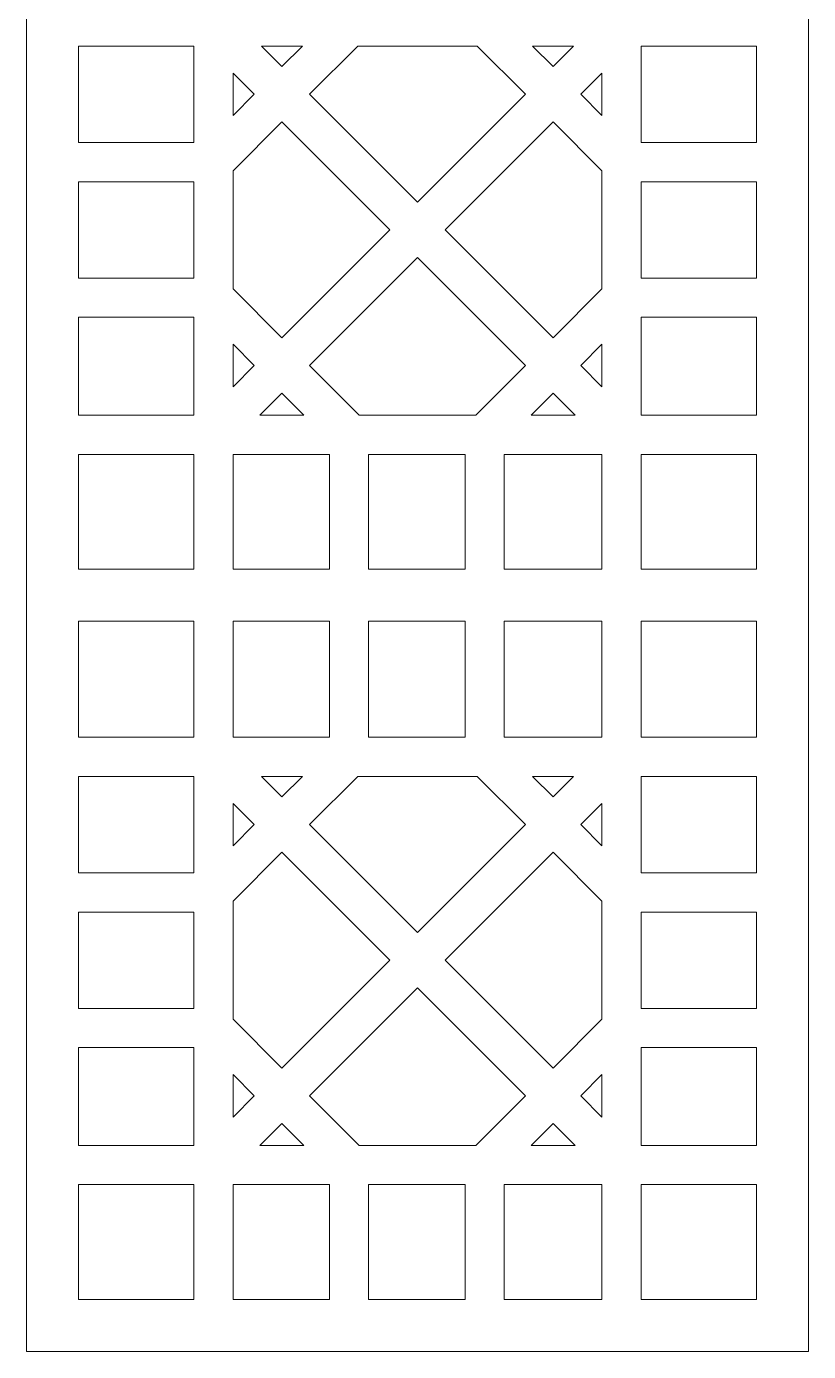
# Model space of a CAD drawing. Header units: centimetres. Extents: x 21 to 27.3, y -9.5 to 9.5.
# Drawn here: x 20.964 to 23.843, y -9.5 to -4.625 of the extents above; entities that cross this region are included whole.
import ezdxf

# ---------------------------------------------------------------- set-up
doc = ezdxf.new("R2010")
doc.units = ezdxf.units.CM
doc.header["$MEASUREMENT"] = 0
doc.layers.add('layer 1', color=7, linetype='Continuous')

msp = doc.modelspace()

# ---------------------------------------------------------------- linework, layer by layer
at = {"layer": 'layer 1', "color": 7, "lineweight": 9}
for points, knots in [([(20.96397, 9.5), (20.96397, 9.5), (20.96397, 9.5), (20.96397, 9.5), (20.96397, 9.5), (20.96397, 9.5), (23.84276, 9.5), (23.84276, 9.5), (23.84276, 9.5), (23.84276, 9.5), (23.84276, 6.81313), (23.84276, 6.81313), (23.84276, 6.81313), (23.84276, 6.81313), (23.84276, 6.62121), (23.84276, 6.62121), (23.84276, 6.62121), (23.84276, 6.62121), (23.84276, 4.12626), (23.84276, 4.12626), (23.84276, 4.12626), (23.84276, 4.12626), (23.84276, 3.93434), (23.84276, 3.93434), (23.84276, 3.93434), (23.84276, 3.93434), (23.84276, 1.43939), (23.84276, 1.43939), (23.84276, 1.43939), (23.84276, 1.43939), (23.84276, 1.24747), (23.84276, 1.24747), (23.84276, 1.24747), (23.84276, 1.24747), (23.84276, -1.24747), (23.84276, -1.24747), (23.84276, -1.24747), (23.84276, -1.24747), (23.84276, -1.4394), (23.84276, -1.4394), (23.84276, -1.4394), (23.84276, -1.4394), (23.84276, -3.93433), (23.84276, -3.93433), (23.84276, -3.93433), (23.84276, -3.93433), (23.84276, -4.12627), (23.84276, -4.12627), (23.84276, -4.12627), (23.84276, -4.12627), (23.84276, -6.62121), (23.84276, -6.62121), (23.84276, -6.62121), (23.84276, -6.62121), (23.84276, -6.81312), (23.84276, -6.81312), (23.84276, -6.81312), (23.84276, -6.81312), (23.84276, -9.5), (23.84276, -9.5), (23.84276, -9.5), (23.84276, -9.5), (20.96397, -9.5), (20.96397, -9.5), (20.96397, -9.5), (20.96397, -9.5), (20.96397, -6.81312), (20.96397, -6.81312), (20.96397, -6.81312), (20.96397, -6.81312), (20.96397, -6.62121), (20.96397, -6.62121), (20.96397, -6.62121), (20.96397, -6.62121), (20.96397, -4.12627), (20.96397, -4.12627), (20.96397, -4.12627), (20.96397, -4.12627), (20.96397, -3.93433), (20.96397, -3.93433), (20.96397, -3.93433), (20.96397, -3.93433), (20.96397, -1.4394), (20.96397, -1.4394), (20.96397, -1.4394), (20.96397, -1.4394), (20.96397, -1.24747), (20.96397, -1.24747), (20.96397, -1.24747), (20.96397, -1.24747), (20.96397, 1.24747), (20.96397, 1.24747), (20.96397, 1.24747), (20.96397, 1.24747), (20.96397, 1.43939), (20.96397, 1.43939), (20.96397, 1.43939), (20.96397, 1.43939), (20.96397, 3.93434), (20.96397, 3.93434), (20.96397, 3.93434), (20.96397, 3.93434), (20.96397, 4.12626), (20.96397, 4.12626), (20.96397, 4.12626), (20.96397, 4.12626), (20.96397, 6.62121), (20.96397, 6.62121), (20.96397, 6.62121), (20.96397, 6.62121), (20.96397, 6.81313), (20.96397, 6.81313), (20.96397, 6.81313), (20.96397, 6.81313), (20.96397, 9.5), (20.96397, 9.5)], [0, 0, 0, 0, 0.0333333, 0.0333333, 0.0333333, 0.0333333, 0.0666667, 0.0666667, 0.0666667, 0.0666667, 0.1, 0.1, 0.1, 0.1, 0.1333333, 0.1333333, 0.1333333, 0.1333333, 0.1666667, 0.1666667, 0.1666667, 0.1666667, 0.2, 0.2, 0.2, 0.2, 0.2333333, 0.2333333, 0.2333333, 0.2333333, 0.2666667, 0.2666667, 0.2666667, 0.2666667, 0.3, 0.3, 0.3, 0.3, 0.3333333, 0.3333333, 0.3333333, 0.3333333, 0.3666667, 0.3666667, 0.3666667, 0.3666667, 0.4, 0.4, 0.4, 0.4, 0.4333333, 0.4333333, 0.4333333, 0.4333333, 0.4666667, 0.4666667, 0.4666667, 0.4666667, 0.5, 0.5, 0.5, 0.5, 0.5333333, 0.5333333, 0.5333333, 0.5333333, 0.5666667, 0.5666667, 0.5666667, 0.5666667, 0.6, 0.6, 0.6, 0.6, 0.6333333, 0.6333333, 0.6333333, 0.6333333, 0.6666667, 0.6666667, 0.6666667, 0.6666667, 0.7, 0.7, 0.7, 0.7, 0.7333333, 0.7333333, 0.7333333, 0.7333333, 0.7666667, 0.7666667, 0.7666667, 0.7666667, 0.8, 0.8, 0.8, 0.8, 0.8333333, 0.8333333, 0.8333333, 0.8333333, 0.8666667, 0.8666667, 0.8666667, 0.8666667, 0.9, 0.9, 0.9, 0.9, 0.9333333, 0.9333333, 0.9333333, 0.9333333, 1, 1, 1, 1]), ([(21.15589, -5.05226), (21.15589, -5.05226), (21.15589, -5.05226), (21.15589, -5.05226), (21.15589, -5.05226), (21.15589, -5.05226), (21.58033, -5.05226), (21.58033, -5.05226), (21.58033, -5.05226), (21.58033, -5.05226), (21.58033, -4.69722), (21.58033, -4.69722), (21.58033, -4.69722), (21.58033, -4.69722), (21.15589, -4.69722), (21.15589, -4.69722), (21.15589, -4.69722), (21.15589, -4.69722), (21.15589, -5.05226), (21.15589, -5.05226)], [0, 0, 0, 0, 0.1666667, 0.1666667, 0.1666667, 0.1666667, 0.3333333, 0.3333333, 0.3333333, 0.3333333, 0.5, 0.5, 0.5, 0.5, 0.6666667, 0.6666667, 0.6666667, 0.6666667, 1, 1, 1, 1]), ([(21.82864, -4.69722), (21.82864, -4.69722), (21.82864, -4.69722), (21.82864, -4.69722), (21.82864, -4.69722), (21.82864, -4.69722), (21.90439, -4.77297), (21.90439, -4.77297), (21.90439, -4.77297), (21.90439, -4.77297), (21.98011, -4.69722), (21.98011, -4.69722), (21.98011, -4.69722), (21.98011, -4.69722), (21.82864, -4.69722), (21.82864, -4.69722)], [0, 0, 0, 0, 0.2, 0.2, 0.2, 0.2, 0.4, 0.4, 0.4, 0.4, 0.6, 0.6, 0.6, 0.6, 1, 1, 1, 1]), ([(22.00615, -4.87475), (22.00615, -4.87475), (22.00615, -4.87475), (22.00615, -4.87475), (22.00615, -4.87475), (22.00615, -4.87475), (22.40338, -5.27196), (22.40338, -5.27196), (22.40338, -5.27196), (22.40338, -5.27196), (22.80058, -4.87475), (22.80058, -4.87475), (22.80058, -4.87475), (22.80058, -4.87475), (22.62304, -4.69722), (22.62304, -4.69722), (22.62304, -4.69722), (22.62304, -4.69722), (22.57833, -4.69722), (22.57833, -4.69722), (22.57833, -4.69722), (22.57833, -4.69722), (22.22326, -4.69722), (22.22326, -4.69722), (22.22326, -4.69722), (22.22326, -4.69722), (22.18368, -4.69722), (22.18368, -4.69722), (22.18368, -4.69722), (22.18368, -4.69722), (22.00615, -4.87475), (22.00615, -4.87475)], [0, 0, 0, 0, 0.1111111, 0.1111111, 0.1111111, 0.1111111, 0.2222222, 0.2222222, 0.2222222, 0.2222222, 0.3333333, 0.3333333, 0.3333333, 0.3333333, 0.4444444, 0.4444444, 0.4444444, 0.4444444, 0.5555556, 0.5555556, 0.5555556, 0.5555556, 0.6666667, 0.6666667, 0.6666667, 0.6666667, 0.7777778, 0.7777778, 0.7777778, 0.7777778, 1, 1, 1, 1]), ([(22.97809, -4.69722), (22.97809, -4.69722), (22.97809, -4.69722), (22.97809, -4.69722), (22.97809, -4.69722), (22.97809, -4.69722), (22.90236, -4.77297), (22.90236, -4.77297), (22.90236, -4.77297), (22.90236, -4.77297), (22.82661, -4.69722), (22.82661, -4.69722), (22.82661, -4.69722), (22.82661, -4.69722), (22.97809, -4.69722), (22.97809, -4.69722)], [0, 0, 0, 0, 0.2, 0.2, 0.2, 0.2, 0.4, 0.4, 0.4, 0.4, 0.6, 0.6, 0.6, 0.6, 1, 1, 1, 1]), ([(23.65085, -4.69722), (23.65085, -4.69722), (23.65085, -4.69722), (23.65085, -4.69722), (23.65085, -4.69722), (23.65085, -4.69722), (23.22639, -4.69722), (23.22639, -4.69722), (23.22639, -4.69722), (23.22639, -4.69722), (23.22639, -5.05226), (23.22639, -5.05226), (23.22639, -5.05226), (23.22639, -5.05226), (23.65085, -5.05226), (23.65085, -5.05226), (23.65085, -5.05226), (23.65085, -5.05226), (23.65085, -4.69722), (23.65085, -4.69722)], [0, 0, 0, 0, 0.1666667, 0.1666667, 0.1666667, 0.1666667, 0.3333333, 0.3333333, 0.3333333, 0.3333333, 0.5, 0.5, 0.5, 0.5, 0.6666667, 0.6666667, 0.6666667, 0.6666667, 1, 1, 1, 1]), ([(21.80261, -4.87475), (21.80261, -4.87475), (21.80261, -4.87475), (21.80261, -4.87475), (21.80261, -4.87475), (21.80261, -4.87475), (21.72428, -4.79643), (21.72428, -4.79643), (21.72428, -4.79643), (21.72428, -4.79643), (21.72428, -4.95306), (21.72428, -4.95306), (21.72428, -4.95306), (21.72428, -4.95306), (21.80261, -4.87475), (21.80261, -4.87475)], [0, 0, 0, 0, 0.2, 0.2, 0.2, 0.2, 0.4, 0.4, 0.4, 0.4, 0.6, 0.6, 0.6, 0.6, 1, 1, 1, 1]), ([(23.00412, -4.87475), (23.00412, -4.87475), (23.00412, -4.87475), (23.00412, -4.87475), (23.00412, -4.87475), (23.00412, -4.87475), (23.08245, -4.79645), (23.08245, -4.79645), (23.08245, -4.79645), (23.08245, -4.79645), (23.08245, -4.95306), (23.08245, -4.95306), (23.08245, -4.95306), (23.08245, -4.95306), (23.00412, -4.87475), (23.00412, -4.87475)], [0, 0, 0, 0, 0.2, 0.2, 0.2, 0.2, 0.4, 0.4, 0.4, 0.4, 0.6, 0.6, 0.6, 0.6, 1, 1, 1, 1]), ([(22.3016, -5.37374), (22.3016, -5.37374), (22.3016, -5.37374), (22.3016, -5.37374), (22.3016, -5.37374), (22.3016, -5.37374), (21.90439, -4.97654), (21.90439, -4.97654), (21.90439, -4.97654), (21.90439, -4.97654), (21.72428, -5.15663), (21.72428, -5.15663), (21.72428, -5.15663), (21.72428, -5.15663), (21.72428, -5.19621), (21.72428, -5.19621), (21.72428, -5.19621), (21.72428, -5.19621), (21.72428, -5.55125), (21.72428, -5.55125), (21.72428, -5.55125), (21.72428, -5.55125), (21.72428, -5.59085), (21.72428, -5.59085), (21.72428, -5.59085), (21.72428, -5.59085), (21.90439, -5.77094), (21.90439, -5.77094), (21.90439, -5.77094), (21.90439, -5.77094), (22.3016, -5.37374), (22.3016, -5.37374)], [0, 0, 0, 0, 0.1111111, 0.1111111, 0.1111111, 0.1111111, 0.2222222, 0.2222222, 0.2222222, 0.2222222, 0.3333333, 0.3333333, 0.3333333, 0.3333333, 0.4444444, 0.4444444, 0.4444444, 0.4444444, 0.5555556, 0.5555556, 0.5555556, 0.5555556, 0.6666667, 0.6666667, 0.6666667, 0.6666667, 0.7777778, 0.7777778, 0.7777778, 0.7777778, 1, 1, 1, 1]), ([(22.50514, -5.37374), (22.50514, -5.37374), (22.50514, -5.37374), (22.50514, -5.37374), (22.50514, -5.37374), (22.50514, -5.37374), (22.90236, -5.77094), (22.90236, -5.77094), (22.90236, -5.77094), (22.90236, -5.77094), (23.08245, -5.59085), (23.08245, -5.59085), (23.08245, -5.59085), (23.08245, -5.59085), (23.08245, -5.55125), (23.08245, -5.55125), (23.08245, -5.55125), (23.08245, -5.55125), (23.08245, -5.19621), (23.08245, -5.19621), (23.08245, -5.19621), (23.08245, -5.19621), (23.08245, -5.15663), (23.08245, -5.15663), (23.08245, -5.15663), (23.08245, -5.15663), (22.90236, -4.97654), (22.90236, -4.97654), (22.90236, -4.97654), (22.90236, -4.97654), (22.50514, -5.37374), (22.50514, -5.37374)], [0, 0, 0, 0, 0.1111111, 0.1111111, 0.1111111, 0.1111111, 0.2222222, 0.2222222, 0.2222222, 0.2222222, 0.3333333, 0.3333333, 0.3333333, 0.3333333, 0.4444444, 0.4444444, 0.4444444, 0.4444444, 0.5555556, 0.5555556, 0.5555556, 0.5555556, 0.6666667, 0.6666667, 0.6666667, 0.6666667, 0.7777778, 0.7777778, 0.7777778, 0.7777778, 1, 1, 1, 1]), ([(21.15589, -5.55125), (21.15589, -5.55125), (21.15589, -5.55125), (21.15589, -5.55125), (21.15589, -5.55125), (21.15589, -5.55125), (21.58033, -5.55125), (21.58033, -5.55125), (21.58033, -5.55125), (21.58033, -5.55125), (21.58033, -5.19621), (21.58033, -5.19621), (21.58033, -5.19621), (21.58033, -5.19621), (21.15589, -5.19621), (21.15589, -5.19621), (21.15589, -5.19621), (21.15589, -5.19621), (21.15589, -5.55125), (21.15589, -5.55125)], [0, 0, 0, 0, 0.1666667, 0.1666667, 0.1666667, 0.1666667, 0.3333333, 0.3333333, 0.3333333, 0.3333333, 0.5, 0.5, 0.5, 0.5, 0.6666667, 0.6666667, 0.6666667, 0.6666667, 1, 1, 1, 1]), ([(23.65085, -5.19621), (23.65085, -5.19621), (23.65085, -5.19621), (23.65085, -5.19621), (23.65085, -5.19621), (23.65085, -5.19621), (23.22639, -5.19621), (23.22639, -5.19621), (23.22639, -5.19621), (23.22639, -5.19621), (23.22639, -5.55125), (23.22639, -5.55125), (23.22639, -5.55125), (23.22639, -5.55125), (23.65085, -5.55125), (23.65085, -5.55125), (23.65085, -5.55125), (23.65085, -5.55125), (23.65085, -5.19621), (23.65085, -5.19621)], [0, 0, 0, 0, 0.1666667, 0.1666667, 0.1666667, 0.1666667, 0.3333333, 0.3333333, 0.3333333, 0.3333333, 0.5, 0.5, 0.5, 0.5, 0.6666667, 0.6666667, 0.6666667, 0.6666667, 1, 1, 1, 1]), ([(22.80058, -5.87272), (22.80058, -5.87272), (22.80058, -5.87272), (22.80058, -5.87272), (22.80058, -5.87272), (22.80058, -5.87272), (22.40338, -5.47553), (22.40338, -5.47553), (22.40338, -5.47553), (22.40338, -5.47553), (22.00615, -5.87272), (22.00615, -5.87272), (22.00615, -5.87272), (22.00615, -5.87272), (22.18882, -6.05539), (22.18882, -6.05539), (22.18882, -6.05539), (22.18882, -6.05539), (22.22326, -6.05539), (22.22326, -6.05539), (22.22326, -6.05539), (22.22326, -6.05539), (22.57833, -6.05539), (22.57833, -6.05539), (22.57833, -6.05539), (22.57833, -6.05539), (22.61791, -6.05539), (22.61791, -6.05539), (22.61791, -6.05539), (22.61791, -6.05539), (22.80058, -5.87272), (22.80058, -5.87272)], [0, 0, 0, 0, 0.1111111, 0.1111111, 0.1111111, 0.1111111, 0.2222222, 0.2222222, 0.2222222, 0.2222222, 0.3333333, 0.3333333, 0.3333333, 0.3333333, 0.4444444, 0.4444444, 0.4444444, 0.4444444, 0.5555556, 0.5555556, 0.5555556, 0.5555556, 0.6666667, 0.6666667, 0.6666667, 0.6666667, 0.7777778, 0.7777778, 0.7777778, 0.7777778, 1, 1, 1, 1]), ([(21.15589, -6.05539), (21.15589, -6.05539), (21.15589, -6.05539), (21.15589, -6.05539), (21.15589, -6.05539), (21.15589, -6.05539), (21.58033, -6.05539), (21.58033, -6.05539), (21.58033, -6.05539), (21.58033, -6.05539), (21.58033, -5.69519), (21.58033, -5.69519), (21.58033, -5.69519), (21.58033, -5.69519), (21.15589, -5.69519), (21.15589, -5.69519), (21.15589, -5.69519), (21.15589, -5.69519), (21.15589, -6.05539), (21.15589, -6.05539)], [0, 0, 0, 0, 0.1666667, 0.1666667, 0.1666667, 0.1666667, 0.3333333, 0.3333333, 0.3333333, 0.3333333, 0.5, 0.5, 0.5, 0.5, 0.6666667, 0.6666667, 0.6666667, 0.6666667, 1, 1, 1, 1]), ([(23.65085, -5.69519), (23.65085, -5.69519), (23.65085, -5.69519), (23.65085, -5.69519), (23.65085, -5.69519), (23.65085, -5.69519), (23.22639, -5.69519), (23.22639, -5.69519), (23.22639, -5.69519), (23.22639, -5.69519), (23.22639, -6.05539), (23.22639, -6.05539), (23.22639, -6.05539), (23.22639, -6.05539), (23.65085, -6.05539), (23.65085, -6.05539), (23.65085, -6.05539), (23.65085, -6.05539), (23.65085, -5.69519), (23.65085, -5.69519)], [0, 0, 0, 0, 0.1666667, 0.1666667, 0.1666667, 0.1666667, 0.3333333, 0.3333333, 0.3333333, 0.3333333, 0.5, 0.5, 0.5, 0.5, 0.6666667, 0.6666667, 0.6666667, 0.6666667, 1, 1, 1, 1]), ([(21.80261, -5.87272), (21.80261, -5.87272), (21.80261, -5.87272), (21.80261, -5.87272), (21.80261, -5.87272), (21.80261, -5.87272), (21.72428, -5.95103), (21.72428, -5.95103), (21.72428, -5.95103), (21.72428, -5.95103), (21.72428, -5.79443), (21.72428, -5.79443), (21.72428, -5.79443), (21.72428, -5.79443), (21.80261, -5.87272), (21.80261, -5.87272)], [0, 0, 0, 0, 0.2, 0.2, 0.2, 0.2, 0.4, 0.4, 0.4, 0.4, 0.6, 0.6, 0.6, 0.6, 1, 1, 1, 1]), ([(23.00412, -5.87272), (23.00412, -5.87272), (23.00412, -5.87272), (23.00412, -5.87272), (23.00412, -5.87272), (23.00412, -5.87272), (23.08245, -5.95103), (23.08245, -5.95103), (23.08245, -5.95103), (23.08245, -5.95103), (23.08245, -5.79443), (23.08245, -5.79443), (23.08245, -5.79443), (23.08245, -5.79443), (23.00412, -5.87272), (23.00412, -5.87272)], [0, 0, 0, 0, 0.2, 0.2, 0.2, 0.2, 0.4, 0.4, 0.4, 0.4, 0.6, 0.6, 0.6, 0.6, 1, 1, 1, 1]), ([(21.82351, -6.05539), (21.82351, -6.05539), (21.82351, -6.05539), (21.82351, -6.05539), (21.82351, -6.05539), (21.82351, -6.05539), (21.90439, -5.97451), (21.90439, -5.97451), (21.90439, -5.97451), (21.90439, -5.97451), (21.98525, -6.05539), (21.98525, -6.05539), (21.98525, -6.05539), (21.98525, -6.05539), (21.82351, -6.05539), (21.82351, -6.05539)], [0, 0, 0, 0, 0.2, 0.2, 0.2, 0.2, 0.4, 0.4, 0.4, 0.4, 0.6, 0.6, 0.6, 0.6, 1, 1, 1, 1]), ([(22.98324, -6.05539), (22.98324, -6.05539), (22.98324, -6.05539), (22.98324, -6.05539), (22.98324, -6.05539), (22.98324, -6.05539), (22.90236, -5.97451), (22.90236, -5.97451), (22.90236, -5.97451), (22.90236, -5.97451), (22.82148, -6.05539), (22.82148, -6.05539), (22.82148, -6.05539), (22.82148, -6.05539), (22.98324, -6.05539), (22.98324, -6.05539)], [0, 0, 0, 0, 0.2, 0.2, 0.2, 0.2, 0.4, 0.4, 0.4, 0.4, 0.6, 0.6, 0.6, 0.6, 1, 1, 1, 1]), ([(21.15589, -6.62121), (21.15589, -6.62121), (21.58033, -6.62121), (21.58033, -6.62121), (21.58033, -6.62121), (21.58033, -6.62121), (21.58033, -6.19934), (21.58033, -6.19934), (21.58033, -6.19934), (21.58033, -6.19934), (21.15589, -6.19934), (21.15589, -6.19934), (21.15589, -6.19934), (21.15589, -6.19934), (21.15589, -6.62121), (21.15589, -6.62121)], [0, 0, 0, 0, 0.2, 0.2, 0.2, 0.2, 0.4, 0.4, 0.4, 0.4, 0.6, 0.6, 0.6, 0.6, 1, 1, 1, 1]), ([(21.72428, -6.62121), (21.72428, -6.62121), (21.72428, -6.62121), (21.72428, -6.62121), (21.72428, -6.62121), (21.72428, -6.62121), (22.07935, -6.62121), (22.07935, -6.62121), (22.07935, -6.62121), (22.07935, -6.62121), (22.07935, -6.19934), (22.07935, -6.19934), (22.07935, -6.19934), (22.07935, -6.19934), (21.72428, -6.19934), (21.72428, -6.19934), (21.72428, -6.19934), (21.72428, -6.19934), (21.72428, -6.62121), (21.72428, -6.62121)], [0, 0, 0, 0, 0.1666667, 0.1666667, 0.1666667, 0.1666667, 0.3333333, 0.3333333, 0.3333333, 0.3333333, 0.5, 0.5, 0.5, 0.5, 0.6666667, 0.6666667, 0.6666667, 0.6666667, 1, 1, 1, 1]), ([(22.22326, -6.62121), (22.22326, -6.62121), (22.22326, -6.62121), (22.22326, -6.62121), (22.22326, -6.62121), (22.22326, -6.62121), (22.57833, -6.62121), (22.57833, -6.62121), (22.57833, -6.62121), (22.57833, -6.62121), (22.57833, -6.19934), (22.57833, -6.19934), (22.57833, -6.19934), (22.57833, -6.19934), (22.22326, -6.19934), (22.22326, -6.19934), (22.22326, -6.19934), (22.22326, -6.19934), (22.22326, -6.62121), (22.22326, -6.62121)], [0, 0, 0, 0, 0.1666667, 0.1666667, 0.1666667, 0.1666667, 0.3333333, 0.3333333, 0.3333333, 0.3333333, 0.5, 0.5, 0.5, 0.5, 0.6666667, 0.6666667, 0.6666667, 0.6666667, 1, 1, 1, 1]), ([(22.72225, -6.62121), (22.72225, -6.62121), (22.72225, -6.62121), (22.72225, -6.62121), (22.72225, -6.62121), (22.72225, -6.62121), (23.08245, -6.62121), (23.08245, -6.62121), (23.08245, -6.62121), (23.08245, -6.62121), (23.08245, -6.19934), (23.08245, -6.19934), (23.08245, -6.19934), (23.08245, -6.19934), (22.72225, -6.19934), (22.72225, -6.19934), (22.72225, -6.19934), (22.72225, -6.19934), (22.72225, -6.62121), (22.72225, -6.62121)], [0, 0, 0, 0, 0.1666667, 0.1666667, 0.1666667, 0.1666667, 0.3333333, 0.3333333, 0.3333333, 0.3333333, 0.5, 0.5, 0.5, 0.5, 0.6666667, 0.6666667, 0.6666667, 0.6666667, 1, 1, 1, 1]), ([(23.22639, -6.62121), (23.22639, -6.62121), (23.22639, -6.62121), (23.22639, -6.62121), (23.22639, -6.62121), (23.22639, -6.62121), (23.65085, -6.62121), (23.65085, -6.62121), (23.65085, -6.62121), (23.65085, -6.62121), (23.65085, -6.19934), (23.65085, -6.19934), (23.65085, -6.19934), (23.65085, -6.19934), (23.22639, -6.19934), (23.22639, -6.19934), (23.22639, -6.19934), (23.22639, -6.19934), (23.22639, -6.62121), (23.22639, -6.62121)], [0, 0, 0, 0, 0.1666667, 0.1666667, 0.1666667, 0.1666667, 0.3333333, 0.3333333, 0.3333333, 0.3333333, 0.5, 0.5, 0.5, 0.5, 0.6666667, 0.6666667, 0.6666667, 0.6666667, 1, 1, 1, 1]), ([(21.58033, -6.81312), (21.58033, -6.81312), (21.58033, -6.81312), (21.58033, -6.81312), (21.58033, -6.81312), (21.58033, -6.81312), (21.15589, -6.81312), (21.15589, -6.81312), (21.15589, -6.81312), (21.15589, -6.81312), (21.15589, -7.24015), (21.15589, -7.24015), (21.15589, -7.24015), (21.15589, -7.24015), (21.58033, -7.24015), (21.58033, -7.24015), (21.58033, -7.24015), (21.58033, -7.24015), (21.58033, -6.81312), (21.58033, -6.81312)], [0, 0, 0, 0, 0.1666667, 0.1666667, 0.1666667, 0.1666667, 0.3333333, 0.3333333, 0.3333333, 0.3333333, 0.5, 0.5, 0.5, 0.5, 0.6666667, 0.6666667, 0.6666667, 0.6666667, 1, 1, 1, 1]), ([(22.07935, -6.81312), (22.07935, -6.81312), (22.07935, -6.81312), (22.07935, -6.81312), (22.07935, -6.81312), (22.07935, -6.81312), (21.72428, -6.81312), (21.72428, -6.81312), (21.72428, -6.81312), (21.72428, -6.81312), (21.72428, -7.24015), (21.72428, -7.24015), (21.72428, -7.24015), (21.72428, -7.24015), (22.07935, -7.24015), (22.07935, -7.24015), (22.07935, -7.24015), (22.07935, -7.24015), (22.07935, -6.81312), (22.07935, -6.81312)], [0, 0, 0, 0, 0.1666667, 0.1666667, 0.1666667, 0.1666667, 0.3333333, 0.3333333, 0.3333333, 0.3333333, 0.5, 0.5, 0.5, 0.5, 0.6666667, 0.6666667, 0.6666667, 0.6666667, 1, 1, 1, 1]), ([(22.57833, -6.81312), (22.57833, -6.81312), (22.57833, -6.81312), (22.57833, -6.81312), (22.57833, -6.81312), (22.57833, -6.81312), (22.22326, -6.81312), (22.22326, -6.81312), (22.22326, -6.81312), (22.22326, -6.81312), (22.22326, -7.24015), (22.22326, -7.24015), (22.22326, -7.24015), (22.22326, -7.24015), (22.57833, -7.24015), (22.57833, -7.24015), (22.57833, -7.24015), (22.57833, -7.24015), (22.57833, -6.81312), (22.57833, -6.81312)], [0, 0, 0, 0, 0.1666667, 0.1666667, 0.1666667, 0.1666667, 0.3333333, 0.3333333, 0.3333333, 0.3333333, 0.5, 0.5, 0.5, 0.5, 0.6666667, 0.6666667, 0.6666667, 0.6666667, 1, 1, 1, 1]), ([(23.08245, -6.81312), (23.08245, -6.81312), (23.08245, -6.81312), (23.08245, -6.81312), (23.08245, -6.81312), (23.08245, -6.81312), (22.72225, -6.81312), (22.72225, -6.81312), (22.72225, -6.81312), (22.72225, -6.81312), (22.72225, -7.24015), (22.72225, -7.24015), (22.72225, -7.24015), (22.72225, -7.24015), (23.08245, -7.24015), (23.08245, -7.24015), (23.08245, -7.24015), (23.08245, -7.24015), (23.08245, -6.81312), (23.08245, -6.81312)], [0, 0, 0, 0, 0.1666667, 0.1666667, 0.1666667, 0.1666667, 0.3333333, 0.3333333, 0.3333333, 0.3333333, 0.5, 0.5, 0.5, 0.5, 0.6666667, 0.6666667, 0.6666667, 0.6666667, 1, 1, 1, 1]), ([(23.65085, -6.81312), (23.65085, -6.81312), (23.65085, -6.81312), (23.65085, -6.81312), (23.65085, -6.81312), (23.65085, -6.81312), (23.22639, -6.81312), (23.22639, -6.81312), (23.22639, -6.81312), (23.22639, -6.81312), (23.22639, -7.24015), (23.22639, -7.24015), (23.22639, -7.24015), (23.22639, -7.24015), (23.65085, -7.24015), (23.65085, -7.24015), (23.65085, -7.24015), (23.65085, -7.24015), (23.65085, -6.81312), (23.65085, -6.81312)], [0, 0, 0, 0, 0.1666667, 0.1666667, 0.1666667, 0.1666667, 0.3333333, 0.3333333, 0.3333333, 0.3333333, 0.5, 0.5, 0.5, 0.5, 0.6666667, 0.6666667, 0.6666667, 0.6666667, 1, 1, 1, 1]), ([(21.15589, -7.73914), (21.15589, -7.73914), (21.15589, -7.73914), (21.15589, -7.73914), (21.15589, -7.73914), (21.15589, -7.73914), (21.58033, -7.73914), (21.58033, -7.73914), (21.58033, -7.73914), (21.58033, -7.73914), (21.58033, -7.38409), (21.58033, -7.38409), (21.58033, -7.38409), (21.58033, -7.38409), (21.15589, -7.38409), (21.15589, -7.38409), (21.15589, -7.38409), (21.15589, -7.38409), (21.15589, -7.73914), (21.15589, -7.73914)], [0, 0, 0, 0, 0.1666667, 0.1666667, 0.1666667, 0.1666667, 0.3333333, 0.3333333, 0.3333333, 0.3333333, 0.5, 0.5, 0.5, 0.5, 0.6666667, 0.6666667, 0.6666667, 0.6666667, 1, 1, 1, 1]), ([(21.82864, -7.38409), (21.82864, -7.38409), (21.82864, -7.38409), (21.82864, -7.38409), (21.82864, -7.38409), (21.82864, -7.38409), (21.90439, -7.45984), (21.90439, -7.45984), (21.90439, -7.45984), (21.90439, -7.45984), (21.98011, -7.38409), (21.98011, -7.38409), (21.98011, -7.38409), (21.98011, -7.38409), (21.82864, -7.38409), (21.82864, -7.38409)], [0, 0, 0, 0, 0.2, 0.2, 0.2, 0.2, 0.4, 0.4, 0.4, 0.4, 0.6, 0.6, 0.6, 0.6, 1, 1, 1, 1]), ([(22.00615, -7.5616), (22.00615, -7.5616), (22.00615, -7.5616), (22.00615, -7.5616), (22.00615, -7.5616), (22.00615, -7.5616), (22.40338, -7.95883), (22.40338, -7.95883), (22.40338, -7.95883), (22.40338, -7.95883), (22.80058, -7.5616), (22.80058, -7.5616), (22.80058, -7.5616), (22.80058, -7.5616), (22.62304, -7.38409), (22.62304, -7.38409), (22.62304, -7.38409), (22.62304, -7.38409), (22.57833, -7.38409), (22.57833, -7.38409), (22.57833, -7.38409), (22.57833, -7.38409), (22.22326, -7.38409), (22.22326, -7.38409), (22.22326, -7.38409), (22.22326, -7.38409), (22.18368, -7.38409), (22.18368, -7.38409), (22.18368, -7.38409), (22.18368, -7.38409), (22.00615, -7.5616), (22.00615, -7.5616)], [0, 0, 0, 0, 0.1111111, 0.1111111, 0.1111111, 0.1111111, 0.2222222, 0.2222222, 0.2222222, 0.2222222, 0.3333333, 0.3333333, 0.3333333, 0.3333333, 0.4444444, 0.4444444, 0.4444444, 0.4444444, 0.5555556, 0.5555556, 0.5555556, 0.5555556, 0.6666667, 0.6666667, 0.6666667, 0.6666667, 0.7777778, 0.7777778, 0.7777778, 0.7777778, 1, 1, 1, 1]), ([(22.97809, -7.38409), (22.97809, -7.38409), (22.97809, -7.38409), (22.97809, -7.38409), (22.97809, -7.38409), (22.97809, -7.38409), (22.90236, -7.45984), (22.90236, -7.45984), (22.90236, -7.45984), (22.90236, -7.45984), (22.82661, -7.38409), (22.82661, -7.38409), (22.82661, -7.38409), (22.82661, -7.38409), (22.97809, -7.38409), (22.97809, -7.38409)], [0, 0, 0, 0, 0.2, 0.2, 0.2, 0.2, 0.4, 0.4, 0.4, 0.4, 0.6, 0.6, 0.6, 0.6, 1, 1, 1, 1]), ([(23.65085, -7.38409), (23.65085, -7.38409), (23.65085, -7.38409), (23.65085, -7.38409), (23.65085, -7.38409), (23.65085, -7.38409), (23.22639, -7.38409), (23.22639, -7.38409), (23.22639, -7.38409), (23.22639, -7.38409), (23.22639, -7.73914), (23.22639, -7.73914), (23.22639, -7.73914), (23.22639, -7.73914), (23.65085, -7.73914), (23.65085, -7.73914), (23.65085, -7.73914), (23.65085, -7.73914), (23.65085, -7.38409), (23.65085, -7.38409)], [0, 0, 0, 0, 0.1666667, 0.1666667, 0.1666667, 0.1666667, 0.3333333, 0.3333333, 0.3333333, 0.3333333, 0.5, 0.5, 0.5, 0.5, 0.6666667, 0.6666667, 0.6666667, 0.6666667, 1, 1, 1, 1]), ([(21.80261, -7.5616), (21.80261, -7.5616), (21.80261, -7.5616), (21.80261, -7.5616), (21.80261, -7.5616), (21.80261, -7.5616), (21.72428, -7.4833), (21.72428, -7.4833), (21.72428, -7.4833), (21.72428, -7.4833), (21.72428, -7.63993), (21.72428, -7.63993), (21.72428, -7.63993), (21.72428, -7.63993), (21.80261, -7.5616), (21.80261, -7.5616)], [0, 0, 0, 0, 0.2, 0.2, 0.2, 0.2, 0.4, 0.4, 0.4, 0.4, 0.6, 0.6, 0.6, 0.6, 1, 1, 1, 1]), ([(23.00412, -7.5616), (23.00412, -7.5616), (23.00412, -7.5616), (23.00412, -7.5616), (23.00412, -7.5616), (23.00412, -7.5616), (23.08245, -7.4833), (23.08245, -7.4833), (23.08245, -7.4833), (23.08245, -7.4833), (23.08245, -7.63993), (23.08245, -7.63993), (23.08245, -7.63993), (23.08245, -7.63993), (23.00412, -7.5616), (23.00412, -7.5616)], [0, 0, 0, 0, 0.2, 0.2, 0.2, 0.2, 0.4, 0.4, 0.4, 0.4, 0.6, 0.6, 0.6, 0.6, 1, 1, 1, 1]), ([(22.3016, -8.06062), (22.3016, -8.06062), (22.3016, -8.06062), (22.3016, -8.06062), (22.3016, -8.06062), (22.3016, -8.06062), (21.90439, -7.66339), (21.90439, -7.66339), (21.90439, -7.66339), (21.90439, -7.66339), (21.72428, -7.8435), (21.72428, -7.8435), (21.72428, -7.8435), (21.72428, -7.8435), (21.72428, -7.88308), (21.72428, -7.88308), (21.72428, -7.88308), (21.72428, -7.88308), (21.72428, -8.23813), (21.72428, -8.23813), (21.72428, -8.23813), (21.72428, -8.23813), (21.72428, -8.27773), (21.72428, -8.27773), (21.72428, -8.27773), (21.72428, -8.27773), (21.90439, -8.45781), (21.90439, -8.45781), (21.90439, -8.45781), (21.90439, -8.45781), (22.3016, -8.06062), (22.3016, -8.06062)], [0, 0, 0, 0, 0.1111111, 0.1111111, 0.1111111, 0.1111111, 0.2222222, 0.2222222, 0.2222222, 0.2222222, 0.3333333, 0.3333333, 0.3333333, 0.3333333, 0.4444444, 0.4444444, 0.4444444, 0.4444444, 0.5555556, 0.5555556, 0.5555556, 0.5555556, 0.6666667, 0.6666667, 0.6666667, 0.6666667, 0.7777778, 0.7777778, 0.7777778, 0.7777778, 1, 1, 1, 1]), ([(22.50514, -8.06062), (22.50514, -8.06062), (22.50514, -8.06062), (22.50514, -8.06062), (22.50514, -8.06062), (22.50514, -8.06062), (22.90236, -8.45781), (22.90236, -8.45781), (22.90236, -8.45781), (22.90236, -8.45781), (23.08245, -8.27773), (23.08245, -8.27773), (23.08245, -8.27773), (23.08245, -8.27773), (23.08245, -8.23813), (23.08245, -8.23813), (23.08245, -8.23813), (23.08245, -8.23813), (23.08245, -7.88308), (23.08245, -7.88308), (23.08245, -7.88308), (23.08245, -7.88308), (23.08245, -7.84347), (23.08245, -7.84347), (23.08245, -7.84347), (23.08245, -7.84347), (22.90236, -7.66339), (22.90236, -7.66339), (22.90236, -7.66339), (22.90236, -7.66339), (22.50514, -8.06062), (22.50514, -8.06062)], [0, 0, 0, 0, 0.1111111, 0.1111111, 0.1111111, 0.1111111, 0.2222222, 0.2222222, 0.2222222, 0.2222222, 0.3333333, 0.3333333, 0.3333333, 0.3333333, 0.4444444, 0.4444444, 0.4444444, 0.4444444, 0.5555556, 0.5555556, 0.5555556, 0.5555556, 0.6666667, 0.6666667, 0.6666667, 0.6666667, 0.7777778, 0.7777778, 0.7777778, 0.7777778, 1, 1, 1, 1]), ([(21.15589, -8.23813), (21.15589, -8.23813), (21.15589, -8.23813), (21.15589, -8.23813), (21.15589, -8.23813), (21.15589, -8.23813), (21.58033, -8.23813), (21.58033, -8.23813), (21.58033, -8.23813), (21.58033, -8.23813), (21.58033, -7.88308), (21.58033, -7.88308), (21.58033, -7.88308), (21.58033, -7.88308), (21.15589, -7.88308), (21.15589, -7.88308), (21.15589, -7.88308), (21.15589, -7.88308), (21.15589, -8.23813), (21.15589, -8.23813)], [0, 0, 0, 0, 0.1666667, 0.1666667, 0.1666667, 0.1666667, 0.3333333, 0.3333333, 0.3333333, 0.3333333, 0.5, 0.5, 0.5, 0.5, 0.6666667, 0.6666667, 0.6666667, 0.6666667, 1, 1, 1, 1]), ([(23.65085, -7.88308), (23.65085, -7.88308), (23.65085, -7.88308), (23.65085, -7.88308), (23.65085, -7.88308), (23.65085, -7.88308), (23.22639, -7.88308), (23.22639, -7.88308), (23.22639, -7.88308), (23.22639, -7.88308), (23.22639, -8.23813), (23.22639, -8.23813), (23.22639, -8.23813), (23.22639, -8.23813), (23.65085, -8.23813), (23.65085, -8.23813), (23.65085, -8.23813), (23.65085, -8.23813), (23.65085, -7.88308), (23.65085, -7.88308)], [0, 0, 0, 0, 0.1666667, 0.1666667, 0.1666667, 0.1666667, 0.3333333, 0.3333333, 0.3333333, 0.3333333, 0.5, 0.5, 0.5, 0.5, 0.6666667, 0.6666667, 0.6666667, 0.6666667, 1, 1, 1, 1]), ([(22.80058, -8.5596), (22.80058, -8.5596), (22.80058, -8.5596), (22.80058, -8.5596), (22.80058, -8.5596), (22.80058, -8.5596), (22.40338, -8.16238), (22.40338, -8.16238), (22.40338, -8.16238), (22.40338, -8.16238), (22.00615, -8.5596), (22.00615, -8.5596), (22.00615, -8.5596), (22.00615, -8.5596), (22.18882, -8.74224), (22.18882, -8.74224), (22.18882, -8.74224), (22.18882, -8.74224), (22.22326, -8.74224), (22.22326, -8.74224), (22.22326, -8.74224), (22.22326, -8.74224), (22.57833, -8.74224), (22.57833, -8.74224), (22.57833, -8.74224), (22.57833, -8.74224), (22.61791, -8.74224), (22.61791, -8.74224), (22.61791, -8.74224), (22.61791, -8.74224), (22.80058, -8.5596), (22.80058, -8.5596)], [0, 0, 0, 0, 0.1111111, 0.1111111, 0.1111111, 0.1111111, 0.2222222, 0.2222222, 0.2222222, 0.2222222, 0.3333333, 0.3333333, 0.3333333, 0.3333333, 0.4444444, 0.4444444, 0.4444444, 0.4444444, 0.5555556, 0.5555556, 0.5555556, 0.5555556, 0.6666667, 0.6666667, 0.6666667, 0.6666667, 0.7777778, 0.7777778, 0.7777778, 0.7777778, 1, 1, 1, 1]), ([(21.15589, -8.74224), (21.15589, -8.74224), (21.15589, -8.74224), (21.15589, -8.74224), (21.15589, -8.74224), (21.15589, -8.74224), (21.58033, -8.74224), (21.58033, -8.74224), (21.58033, -8.74224), (21.58033, -8.74224), (21.58033, -8.38206), (21.58033, -8.38206), (21.58033, -8.38206), (21.58033, -8.38206), (21.15589, -8.38206), (21.15589, -8.38206), (21.15589, -8.38206), (21.15589, -8.38206), (21.15589, -8.74224), (21.15589, -8.74224)], [0, 0, 0, 0, 0.1666667, 0.1666667, 0.1666667, 0.1666667, 0.3333333, 0.3333333, 0.3333333, 0.3333333, 0.5, 0.5, 0.5, 0.5, 0.6666667, 0.6666667, 0.6666667, 0.6666667, 1, 1, 1, 1]), ([(23.65085, -8.38206), (23.65085, -8.38206), (23.65085, -8.38206), (23.65085, -8.38206), (23.65085, -8.38206), (23.65085, -8.38206), (23.22639, -8.38206), (23.22639, -8.38206), (23.22639, -8.38206), (23.22639, -8.38206), (23.22639, -8.74224), (23.22639, -8.74224), (23.22639, -8.74224), (23.22639, -8.74224), (23.65085, -8.74224), (23.65085, -8.74224), (23.65085, -8.74224), (23.65085, -8.74224), (23.65085, -8.38206), (23.65085, -8.38206)], [0, 0, 0, 0, 0.1666667, 0.1666667, 0.1666667, 0.1666667, 0.3333333, 0.3333333, 0.3333333, 0.3333333, 0.5, 0.5, 0.5, 0.5, 0.6666667, 0.6666667, 0.6666667, 0.6666667, 1, 1, 1, 1]), ([(21.80261, -8.5596), (21.80261, -8.5596), (21.80261, -8.5596), (21.80261, -8.5596), (21.80261, -8.5596), (21.80261, -8.5596), (21.72428, -8.63791), (21.72428, -8.63791), (21.72428, -8.63791), (21.72428, -8.63791), (21.72428, -8.48127), (21.72428, -8.48127), (21.72428, -8.48127), (21.72428, -8.48127), (21.80261, -8.5596), (21.80261, -8.5596)], [0, 0, 0, 0, 0.2, 0.2, 0.2, 0.2, 0.4, 0.4, 0.4, 0.4, 0.6, 0.6, 0.6, 0.6, 1, 1, 1, 1]), ([(23.00412, -8.5596), (23.00412, -8.5596), (23.00412, -8.5596), (23.00412, -8.5596), (23.00412, -8.5596), (23.00412, -8.5596), (23.08245, -8.63791), (23.08245, -8.63791), (23.08245, -8.63791), (23.08245, -8.63791), (23.08245, -8.4813), (23.08245, -8.4813), (23.08245, -8.4813), (23.08245, -8.4813), (23.00412, -8.5596), (23.00412, -8.5596)], [0, 0, 0, 0, 0.2, 0.2, 0.2, 0.2, 0.4, 0.4, 0.4, 0.4, 0.6, 0.6, 0.6, 0.6, 1, 1, 1, 1]), ([(21.82351, -8.74224), (21.82351, -8.74224), (21.82351, -8.74224), (21.82351, -8.74224), (21.82351, -8.74224), (21.82351, -8.74224), (21.90439, -8.66138), (21.90439, -8.66138), (21.90439, -8.66138), (21.90439, -8.66138), (21.98525, -8.74224), (21.98525, -8.74224), (21.98525, -8.74224), (21.98525, -8.74224), (21.82351, -8.74224), (21.82351, -8.74224)], [0, 0, 0, 0, 0.2, 0.2, 0.2, 0.2, 0.4, 0.4, 0.4, 0.4, 0.6, 0.6, 0.6, 0.6, 1, 1, 1, 1]), ([(22.98324, -8.74224), (22.98324, -8.74224), (22.98324, -8.74224), (22.98324, -8.74224), (22.98324, -8.74224), (22.98324, -8.74224), (22.90236, -8.66138), (22.90236, -8.66138), (22.90236, -8.66138), (22.90236, -8.66138), (22.82148, -8.74224), (22.82148, -8.74224), (22.82148, -8.74224), (22.82148, -8.74224), (22.98324, -8.74224), (22.98324, -8.74224)], [0, 0, 0, 0, 0.2, 0.2, 0.2, 0.2, 0.4, 0.4, 0.4, 0.4, 0.6, 0.6, 0.6, 0.6, 1, 1, 1, 1]), ([(21.58033, -9.30808), (21.58033, -9.30808), (21.58033, -9.30808), (21.58033, -9.30808), (21.58033, -9.30808), (21.58033, -9.30808), (21.58033, -8.88619), (21.58033, -8.88619), (21.58033, -8.88619), (21.58033, -8.88619), (21.15589, -8.88619), (21.15589, -8.88619), (21.15589, -8.88619), (21.15589, -8.88619), (21.15589, -9.30808), (21.15589, -9.30808), (21.15589, -9.30808), (21.15589, -9.30808), (21.58033, -9.30808), (21.58033, -9.30808)], [0, 0, 0, 0, 0.1666667, 0.1666667, 0.1666667, 0.1666667, 0.3333333, 0.3333333, 0.3333333, 0.3333333, 0.5, 0.5, 0.5, 0.5, 0.6666667, 0.6666667, 0.6666667, 0.6666667, 1, 1, 1, 1]), ([(22.07935, -9.30808), (22.07935, -9.30808), (22.07935, -9.30808), (22.07935, -9.30808), (22.07935, -9.30808), (22.07935, -9.30808), (22.07935, -8.88619), (22.07935, -8.88619), (22.07935, -8.88619), (22.07935, -8.88619), (21.72428, -8.88619), (21.72428, -8.88619), (21.72428, -8.88619), (21.72428, -8.88619), (21.72428, -9.30808), (21.72428, -9.30808), (21.72428, -9.30808), (21.72428, -9.30808), (22.07935, -9.30808), (22.07935, -9.30808)], [0, 0, 0, 0, 0.1666667, 0.1666667, 0.1666667, 0.1666667, 0.3333333, 0.3333333, 0.3333333, 0.3333333, 0.5, 0.5, 0.5, 0.5, 0.6666667, 0.6666667, 0.6666667, 0.6666667, 1, 1, 1, 1]), ([(22.57833, -9.30808), (22.57833, -9.30808), (22.57833, -9.30808), (22.57833, -9.30808), (22.57833, -9.30808), (22.57833, -9.30808), (22.57833, -8.88619), (22.57833, -8.88619), (22.57833, -8.88619), (22.57833, -8.88619), (22.22326, -8.88619), (22.22326, -8.88619), (22.22326, -8.88619), (22.22326, -8.88619), (22.22326, -9.30808), (22.22326, -9.30808), (22.22326, -9.30808), (22.22326, -9.30808), (22.57833, -9.30808), (22.57833, -9.30808)], [0, 0, 0, 0, 0.1666667, 0.1666667, 0.1666667, 0.1666667, 0.3333333, 0.3333333, 0.3333333, 0.3333333, 0.5, 0.5, 0.5, 0.5, 0.6666667, 0.6666667, 0.6666667, 0.6666667, 1, 1, 1, 1]), ([(23.08245, -9.30808), (23.08245, -9.30808), (23.08245, -9.30808), (23.08245, -9.30808), (23.08245, -9.30808), (23.08245, -9.30808), (23.08245, -8.88619), (23.08245, -8.88619), (23.08245, -8.88619), (23.08245, -8.88619), (22.72225, -8.88619), (22.72225, -8.88619), (22.72225, -8.88619), (22.72225, -8.88619), (22.72225, -9.30808), (22.72225, -9.30808), (22.72225, -9.30808), (22.72225, -9.30808), (23.08245, -9.30808), (23.08245, -9.30808)], [0, 0, 0, 0, 0.1666667, 0.1666667, 0.1666667, 0.1666667, 0.3333333, 0.3333333, 0.3333333, 0.3333333, 0.5, 0.5, 0.5, 0.5, 0.6666667, 0.6666667, 0.6666667, 0.6666667, 1, 1, 1, 1]), ([(23.65085, -8.88619), (23.65085, -8.88619), (23.65085, -8.88619), (23.65085, -8.88619), (23.65085, -8.88619), (23.65085, -8.88619), (23.22639, -8.88619), (23.22639, -8.88619), (23.22639, -8.88619), (23.22639, -8.88619), (23.22639, -9.30808), (23.22639, -9.30808), (23.22639, -9.30808), (23.22639, -9.30808), (23.65085, -9.30808), (23.65085, -9.30808), (23.65085, -9.30808), (23.65085, -9.30808), (23.65085, -8.88619), (23.65085, -8.88619)], [0, 0, 0, 0, 0.1666667, 0.1666667, 0.1666667, 0.1666667, 0.3333333, 0.3333333, 0.3333333, 0.3333333, 0.5, 0.5, 0.5, 0.5, 0.6666667, 0.6666667, 0.6666667, 0.6666667, 1, 1, 1, 1])]:
    msp.add_open_spline(points, degree=3, knots=knots, dxfattribs=at)

doc.saveas('drawing.dxf')
